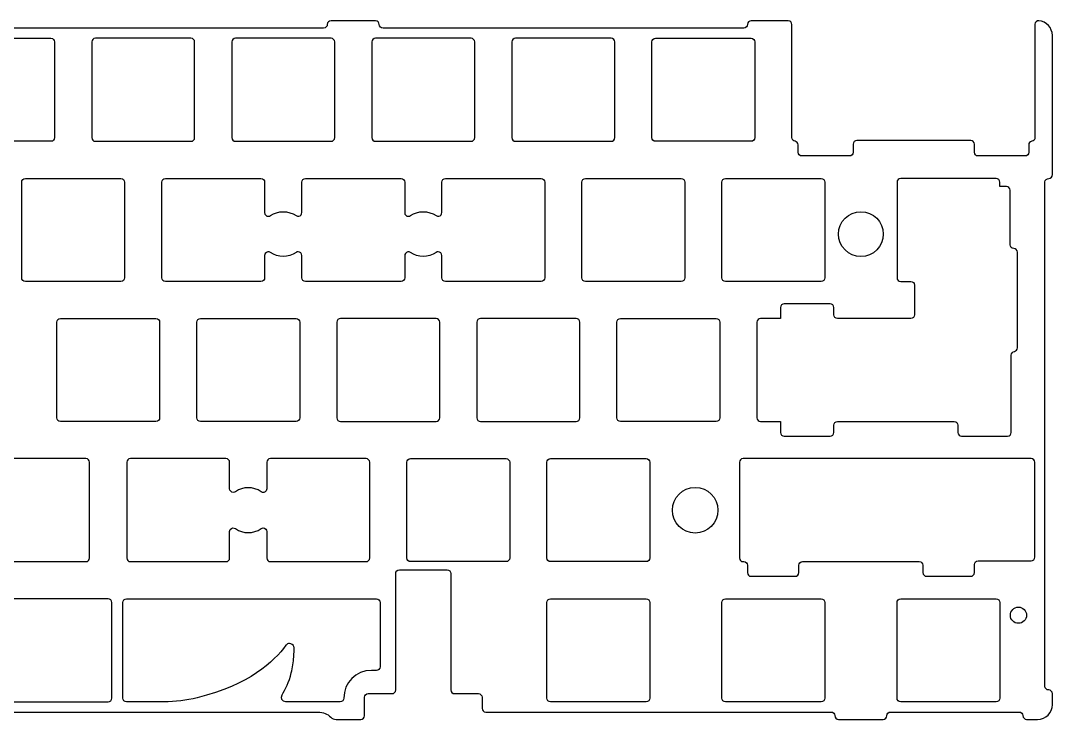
# Model space of a CAD drawing. Header units: millimetres. Extents: x -69 to 217, y -100 to -5.
# Drawn here: x 76.3 to 216.7, y -100 to -5 of the extents above; entities that cross this region are included whole.
import ezdxf

# ---------------------------------------------------------------- set-up
doc = ezdxf.new("R2010")
doc.units = ezdxf.units.MM
doc.header["$MEASUREMENT"] = 0
doc.layers.add('Layer 1', color=7, linetype='Continuous', lineweight=0)

# ---------------------------------------------------------------- blocks, each defined once
blk = doc.blocks.new('Block_1')
at = {"layer": 'Layer 1', "color": 18, "lineweight": 25, "true_color": 0x000000}
for points, knots in [([(31.1, -83.64), (31.1, -83.64), (27.62, -83.64), (27.62, -83.64), (27.62, -83.64), (23.18, -83.64), (23.18, -83.64), (22.91, -83.64), (22.68, -83.87), (22.68, -84.14), (22.68, -84.14), (22.68, -92.88), (22.68, -92.88), (22.68, -93.16), (22.91, -93.38), (23.18, -93.38), (23.18, -93.38), (23.86, -93.38), (23.86, -93.38), (25.94, -93.38), (27.62, -95.07), (27.62, -97.14), (27.62, -97.14), (27.62, -97.14), (27.62, -97.14), (27.62, -97.42), (27.85, -97.64), (28.12, -97.64), (28.12, -97.64), (35.48, -97.64), (35.48, -97.64), (35.97, -97.64), (36.27, -97.11), (36.01, -96.7), (35.58, -96.01), (35.07, -94.92), (34.77, -93.73), (34.58, -93), (34.47, -92.23), (34.42, -91.58), (34.42, -91.57), (34.42, -91.57), (34.42, -91.56), (34.4, -91.31), (34.38, -91), (34.38, -90.61), (34.38, -90.6), (34.38, -90.59), (34.38, -90.58), (34.38, -90.57), (34.38, -90.56), (34.38, -90.55), (34.38, -90.49), (34.38, -90.43), (34.38, -90.39), (34.38, -90.38), (34.38, -90.37), (34.38, -90.37), (34.38, -90.36), (34.38, -90.34), (34.38, -90.33), (34.38, -90.32), (34.38, -90.32), (34.38, -90.32), (34.38, -90.31), (34.38, -90.31), (34.38, -90.31), (34.38, -90.3), (34.38, -90.29), (34.38, -90.29), (34.38, -90.28), (34.38, -90.27), (34.39, -90.27), (34.39, -90.26), (34.39, -90.26), (34.39, -90.26), (34.39, -90.23), (34.39, -90.21), (34.4, -90.18), (34.46, -89.93), (34.74, -89.71), (35.02, -89.71), (35.2, -89.72), (35.37, -89.8), (35.47, -89.93), (35.48, -89.94), (35.49, -89.95), (35.5, -89.97), (37.13, -92.2), (40.43, -95.34), (47.57, -97.1), (49.04, -97.47), (50.55, -97.64), (52.06, -97.64), (52.06, -97.64), (57.18, -97.64), (57.18, -97.64), (57.45, -97.64), (57.68, -97.42), (57.68, -97.14), (57.68, -97.14), (57.68, -84.14), (57.68, -84.14), (57.68, -83.87), (57.45, -83.64), (57.18, -83.64), (57.18, -83.64), (31.1, -83.64), (31.1, -83.64)], [0, 0, 0, 0, 1, 1, 1, 2, 2, 2, 3, 3, 3, 4, 4, 4, 5, 5, 5, 6, 6, 6, 7, 7, 7, 8, 8, 8, 9, 9, 9, 10, 10, 10, 11, 11, 11, 12, 12, 12, 13, 13, 13, 14, 14, 14, 15, 15, 15, 16, 16, 16, 17, 17, 17, 18, 18, 18, 19, 19, 19, 20, 20, 20, 21, 21, 21, 22, 22, 22, 23, 23, 23, 24, 24, 24, 25, 25, 25, 26, 26, 26, 27, 27, 27, 28, 28, 28, 29, 29, 29, 30, 30, 30, 31, 31, 31, 32, 32, 32, 33, 33, 33, 34, 34, 34, 35, 35, 35, 36, 36, 36, 36]), ([(59.68, -83.64), (59.68, -83.64), (88.24, -83.64), (88.24, -83.64), (88.51, -83.64), (88.74, -83.87), (88.74, -84.14), (88.74, -84.14), (88.74, -97.14), (88.74, -97.14), (88.74, -97.42), (88.51, -97.64), (88.24, -97.64), (88.24, -97.64), (60.03, -97.64), (60.03, -97.64), (59.56, -97.64), (59.18, -97.26), (59.18, -96.8), (59.18, -96.8), (59.18, -84.14), (59.18, -84.14), (59.18, -83.87), (59.4, -83.64), (59.68, -83.64)], [0, 0, 0, 0, 1, 1, 1, 2, 2, 2, 3, 3, 3, 4, 4, 4, 5, 5, 5, 6, 6, 6, 7, 7, 7, 8, 8, 8, 8]), ([(125.23, -84.14), (125.23, -83.87), (125.01, -83.64), (124.73, -83.64), (124.73, -83.64), (120.3, -83.64), (120.3, -83.64), (120.3, -83.64), (116.82, -83.64), (116.82, -83.64), (116.82, -83.64), (90.74, -83.64), (90.74, -83.64), (90.46, -83.64), (90.24, -83.87), (90.24, -84.14), (90.24, -84.14), (90.24, -97.14), (90.24, -97.14), (90.24, -97.42), (90.46, -97.64), (90.74, -97.64), (90.74, -97.64), (95.86, -97.64), (95.86, -97.64), (97.37, -97.64), (98.88, -97.47), (100.35, -97.1), (107.49, -95.34), (110.78, -92.2), (112.41, -89.97), (112.42, -89.95), (112.43, -89.94), (112.44, -89.93), (112.55, -89.8), (112.71, -89.72), (112.89, -89.71), (113.18, -89.71), (113.46, -89.93), (113.52, -90.18), (113.52, -90.21), (113.53, -90.23), (113.53, -90.26), (113.53, -90.26), (113.53, -90.26), (113.53, -90.27), (113.53, -90.27), (113.53, -90.28), (113.53, -90.29), (113.53, -90.29), (113.53, -90.3), (113.53, -90.31), (113.53, -90.31), (113.53, -90.31), (113.53, -90.32), (113.53, -90.32), (113.53, -90.32), (113.53, -90.33), (113.53, -90.34), (113.53, -90.36), (113.54, -90.37), (113.54, -90.37), (113.54, -90.38), (113.54, -90.39), (113.54, -90.43), (113.54, -90.49), (113.54, -90.55), (113.54, -90.56), (113.54, -90.57), (113.54, -90.58), (113.54, -90.59), (113.54, -90.6), (113.54, -90.61), (113.53, -91), (113.52, -91.31), (113.5, -91.56), (113.5, -91.57), (113.5, -91.57), (113.5, -91.58), (113.45, -92.23), (113.34, -93), (113.15, -93.73), (112.85, -94.92), (112.34, -96.01), (111.9, -96.7), (111.64, -97.11), (111.95, -97.64), (112.43, -97.64), (112.43, -97.64), (119.8, -97.64), (119.8, -97.64), (120.07, -97.64), (120.3, -97.42), (120.3, -97.14), (120.3, -97.14), (120.3, -97.14), (120.3, -97.14), (120.3, -95.07), (121.98, -93.38), (124.05, -93.38), (124.05, -93.38), (124.73, -93.38), (124.73, -93.38), (125.01, -93.38), (125.23, -93.16), (125.23, -92.88), (125.23, -92.88), (125.23, -84.14), (125.23, -84.14)], [0, 0, 0, 0, 1, 1, 1, 2, 2, 2, 3, 3, 3, 4, 4, 4, 5, 5, 5, 6, 6, 6, 7, 7, 7, 8, 8, 8, 9, 9, 9, 10, 10, 10, 11, 11, 11, 12, 12, 12, 13, 13, 13, 14, 14, 14, 15, 15, 15, 16, 16, 16, 17, 17, 17, 18, 18, 18, 19, 19, 19, 20, 20, 20, 21, 21, 21, 22, 22, 22, 23, 23, 23, 24, 24, 24, 25, 25, 25, 26, 26, 26, 27, 27, 27, 28, 28, 28, 29, 29, 29, 30, 30, 30, 31, 31, 31, 32, 32, 32, 33, 33, 33, 34, 34, 34, 35, 35, 35, 36, 36, 36, 36])]:
    blk.add_open_spline(points, degree=3, knots=knots, dxfattribs=at)
blk = doc.blocks.new('Block_0')
at = {"layer": 'Layer 1', "color": 18, "lineweight": 25, "true_color": 0x000000}
for centre, radius in [((190.64, -34.06), 3.05), ((168.09, -71.6), 3.1), ((212.07, -85.88), 1.1)]:
    blk.add_circle(centre, radius, dxfattribs=at)
for points, knots in [([(181.26, -7.44), (181.26, -7.44), (181.26, -5.55), (181.26, -5.55), (181.26, -5.28), (181.03, -5.05), (180.76, -5.05), (180.76, -5.05), (175.72, -5.05), (175.72, -5.05), (175.44, -5.05), (175.19, -5.27), (175.2, -5.54), (175.21, -5.82), (174.98, -6.05), (174.7, -6.05), (174.7, -6.05), (125.64, -6.05), (125.64, -6.05), (125.36, -6.05), (125.11, -5.84), (125.12, -5.57), (125.13, -5.28), (124.9, -5.05), (124.62, -5.05), (124.62, -5.05), (118.57, -5.05), (118.57, -5.05), (118.29, -5.05), (118.04, -5.27), (118.05, -5.54), (118.06, -5.82), (117.83, -6.05), (117.55, -6.05), (117.55, -6.05), (30.39, -6.05), (30.39, -6.05), (30.11, -6.05), (29.86, -5.84), (29.87, -5.57), (29.88, -5.28), (29.65, -5.05), (29.37, -5.05), (29.37, -5.05), (23.32, -5.05), (23.32, -5.05), (23.04, -5.05), (22.79, -5.27), (22.8, -5.54), (22.8, -5.82), (22.58, -6.05), (22.3, -6.05), (22.3, -6.05), (-26.76, -6.05), (-26.76, -6.05), (-27.04, -6.05), (-27.29, -5.84), (-27.28, -5.57), (-27.27, -5.28), (-27.5, -5.05), (-27.78, -5.05), (-27.78, -5.05), (-33.83, -5.05), (-33.83, -5.05), (-34.11, -5.05), (-34.36, -5.27), (-34.35, -5.54), (-34.35, -5.82), (-34.57, -6.05), (-34.85, -6.05), (-34.85, -6.05), (-64.25, -6.05), (-64.25, -6.05), (-64.52, -6.05), (-64.77, -5.84), (-64.77, -5.57), (-64.76, -5.28), (-64.99, -5.05), (-65.27, -5.05), (-65.27, -5.05), (-66.77, -5.05), (-66.77, -5.05), (-67.87, -5.05), (-68.77, -5.95), (-68.77, -7.05), (-68.77, -7.05), (-68.77, -8.53), (-68.77, -8.53), (-68.77, -8.81), (-68.55, -9.06), (-68.28, -9.05), (-68, -9.05), (-67.77, -9.27), (-67.77, -9.55), (-67.77, -9.55), (-67.77, -95.52), (-67.77, -95.52), (-67.77, -95.79), (-67.98, -96.04), (-68.25, -96.04), (-68.54, -96.03), (-68.77, -96.26), (-68.77, -96.54), (-68.77, -96.54), (-68.77, -98.04), (-68.77, -98.04), (-68.77, -99.14), (-67.87, -100.04), (-66.77, -100.04), (-66.77, -100.04), (-65.29, -100.04), (-65.29, -100.04), (-65.01, -100.04), (-64.76, -99.82), (-64.77, -99.55), (-64.77, -99.27), (-64.55, -99.04), (-64.27, -99.04), (-64.27, -99.04), (-46.78, -99.04), (-46.78, -99.04), (-46.5, -99.04), (-46.25, -99.25), (-46.26, -99.52), (-46.27, -99.8), (-46.04, -100.04), (-45.76, -100.04), (-45.76, -100.04), (-39.71, -100.04), (-39.71, -100.04), (-39.43, -100.04), (-39.18, -99.82), (-39.19, -99.55), (-39.19, -99.27), (-38.97, -99.04), (-38.69, -99.04), (-38.69, -99.04), (8.31, -99.04), (8.31, -99.04), (8.58, -99.04), (8.81, -98.81), (8.81, -98.54), (8.81, -98.54), (8.81, -97.04), (8.81, -97.04), (8.81, -96.76), (9.03, -96.54), (9.31, -96.54), (9.31, -96.54), (12.56, -96.54), (12.56, -96.54), (12.83, -96.54), (13.06, -96.31), (13.06, -96.04), (13.06, -96.04), (13.06, -80.21), (13.06, -80.21), (13.06, -79.94), (13.28, -79.71), (13.56, -79.71), (13.56, -79.71), (20.06, -79.71), (20.06, -79.71), (20.33, -79.71), (20.56, -79.94), (20.56, -80.21), (20.56, -80.21), (20.56, -96.04), (20.56, -96.04), (20.56, -96.31), (20.78, -96.54), (21.06, -96.54), (21.06, -96.54), (24.31, -96.54), (24.31, -96.54), (24.58, -96.54), (24.81, -96.76), (24.81, -97.04), (24.81, -97.04), (24.81, -99.54), (24.81, -99.54), (24.81, -99.81), (25.03, -100.04), (25.31, -100.04), (25.31, -100.04), (28.68, -100.04), (28.68, -100.04), (28.94, -100.04), (29.2, -99.93), (29.39, -99.74), (29.39, -99.74), (29.39, -99.74), (29.39, -99.74), (29.84, -99.29), (30.45, -99.04), (31.09, -99.04), (31.09, -99.04), (116.82, -99.04), (116.82, -99.04), (117.46, -99.04), (118.08, -99.29), (118.53, -99.74), (118.53, -99.74), (118.53, -99.74), (118.53, -99.74), (118.72, -99.93), (118.97, -100.04), (119.24, -100.04), (119.24, -100.04), (122.61, -100.04), (122.61, -100.04), (122.88, -100.04), (123.11, -99.81), (123.11, -99.54), (123.11, -99.54), (123.11, -97.04), (123.11, -97.04), (123.11, -96.76), (123.33, -96.54), (123.61, -96.54), (123.61, -96.54), (126.86, -96.54), (126.86, -96.54), (127.13, -96.54), (127.36, -96.31), (127.36, -96.04), (127.36, -96.04), (127.36, -80.21), (127.36, -80.21), (127.36, -79.94), (127.58, -79.71), (127.86, -79.71), (127.86, -79.71), (134.36, -79.71), (134.36, -79.71), (134.63, -79.71), (134.86, -79.94), (134.86, -80.21), (134.86, -80.21), (134.86, -96.04), (134.86, -96.04), (134.86, -96.31), (135.08, -96.54), (135.36, -96.54), (135.36, -96.54), (138.61, -96.54), (138.61, -96.54), (138.88, -96.54), (139.11, -96.76), (139.11, -97.04), (139.11, -97.04), (139.11, -98.54), (139.11, -98.54), (139.11, -98.81), (139.33, -99.04), (139.61, -99.04), (139.61, -99.04), (186.58, -99.04), (186.58, -99.04), (186.86, -99.04), (187.11, -99.25), (187.1, -99.52), (187.1, -99.8), (187.32, -100.04), (187.6, -100.04), (187.6, -100.04), (193.66, -100.04), (193.66, -100.04), (193.93, -100.04), (194.18, -99.82), (194.17, -99.55), (194.17, -99.27), (194.39, -99.04), (194.67, -99.04), (194.67, -99.04), (212.16, -99.04), (212.16, -99.04), (212.44, -99.04), (212.69, -99.25), (212.68, -99.52), (212.68, -99.8), (212.9, -100.04), (213.18, -100.04), (213.18, -100.04), (214.68, -100.04), (214.68, -100.04), (215.79, -100.04), (216.68, -99.14), (216.68, -98.04), (216.68, -98.04), (216.68, -96.56), (216.68, -96.56), (216.68, -96.28), (216.47, -96.03), (216.2, -96.04), (215.91, -96.04), (215.68, -95.82), (215.68, -95.54), (215.68, -95.54), (215.68, -26.97), (215.68, -26.97), (215.68, -26.69), (215.92, -26.49), (216.21, -26.49), (216.48, -26.5), (216.68, -26.25), (216.68, -25.97), (216.68, -25.97), (216.68, -7.05), (216.68, -7.05), (216.68, -6.01), (215.89, -5.15), (214.85, -5.06), (214.57, -5.04), (214.33, -5.24), (214.31, -5.52), (214.31, -5.53), (214.31, -5.54), (214.31, -5.56), (214.31, -5.56), (214.31, -7.44), (214.31, -7.44)], [0, 0, 0, 0, 1, 1, 1, 2, 2, 2, 3, 3, 3, 4, 4, 4, 5, 5, 5, 6, 6, 6, 7, 7, 7, 8, 8, 8, 9, 9, 9, 10, 10, 10, 11, 11, 11, 12, 12, 12, 13, 13, 13, 14, 14, 14, 15, 15, 15, 16, 16, 16, 17, 17, 17, 18, 18, 18, 19, 19, 19, 20, 20, 20, 21, 21, 21, 22, 22, 22, 23, 23, 23, 24, 24, 24, 25, 25, 25, 26, 26, 26, 27, 27, 27, 28, 28, 28, 29, 29, 29, 30, 30, 30, 31, 31, 31, 32, 32, 32, 33, 33, 33, 34, 34, 34, 35, 35, 35, 36, 36, 36, 37, 37, 37, 38, 38, 38, 39, 39, 39, 40, 40, 40, 41, 41, 41, 42, 42, 42, 43, 43, 43, 44, 44, 44, 45, 45, 45, 46, 46, 46, 47, 47, 47, 48, 48, 48, 49, 49, 49, 50, 50, 50, 51, 51, 51, 52, 52, 52, 53, 53, 53, 54, 54, 54, 55, 55, 55, 56, 56, 56, 57, 57, 57, 58, 58, 58, 59, 59, 59, 60, 60, 60, 61, 61, 61, 62, 62, 62, 63, 63, 63, 64, 64, 64, 65, 65, 65, 66, 66, 66, 67, 67, 67, 68, 68, 68, 69, 69, 69, 70, 70, 70, 71, 71, 71, 72, 72, 72, 73, 73, 73, 74, 74, 74, 75, 75, 75, 76, 76, 76, 77, 77, 77, 78, 78, 78, 79, 79, 79, 80, 80, 80, 81, 81, 81, 82, 82, 82, 83, 83, 83, 84, 84, 84, 85, 85, 85, 86, 86, 86, 87, 87, 87, 88, 88, 88, 89, 89, 89, 90, 90, 90, 91, 91, 91, 92, 92, 92, 93, 93, 93, 94, 94, 94, 95, 95, 95, 96, 96, 96, 97, 97, 97, 98, 98, 98, 99, 99, 99, 100, 100, 100, 101, 101, 101, 102, 102, 102, 103, 103, 103, 104, 104, 104, 105, 105, 105, 106, 106, 106, 107, 107, 107, 107]), ([(67.46, -7.44), (67.18, -7.44), (66.96, -7.67), (66.96, -7.94), (66.96, -7.94), (66.96, -20.94), (66.96, -20.94), (66.96, -21.22), (67.18, -21.44), (67.46, -21.44), (67.46, -21.44), (80.46, -21.44), (80.46, -21.44), (80.73, -21.44), (80.96, -21.22), (80.96, -20.94), (80.96, -20.94), (80.96, -7.94), (80.96, -7.94), (80.96, -7.67), (80.73, -7.44), (80.46, -7.44), (80.46, -7.44), (67.46, -7.44), (67.46, -7.44)], [0, 0, 0, 0, 1, 1, 1, 2, 2, 2, 3, 3, 3, 4, 4, 4, 5, 5, 5, 6, 6, 6, 7, 7, 7, 8, 8, 8, 8]), ([(86.51, -7.44), (86.51, -7.44), (99.51, -7.44), (99.51, -7.44), (99.78, -7.44), (100.01, -7.67), (100.01, -7.94), (100.01, -7.94), (100.01, -20.94), (100.01, -20.94), (100.01, -21.22), (99.78, -21.44), (99.51, -21.44), (99.51, -21.44), (86.51, -21.44), (86.51, -21.44), (86.23, -21.44), (86.01, -21.22), (86.01, -20.94), (86.01, -20.94), (86.01, -7.94), (86.01, -7.94), (86.01, -7.67), (86.23, -7.44), (86.51, -7.44)], [0, 0, 0, 0, 1, 1, 1, 2, 2, 2, 3, 3, 3, 4, 4, 4, 5, 5, 5, 6, 6, 6, 7, 7, 7, 8, 8, 8, 8]), ([(105.56, -7.44), (105.56, -7.44), (118.56, -7.44), (118.56, -7.44), (118.83, -7.44), (119.06, -7.67), (119.06, -7.94), (119.06, -7.94), (119.06, -20.94), (119.06, -20.94), (119.06, -21.22), (118.83, -21.44), (118.56, -21.44), (118.56, -21.44), (105.56, -21.44), (105.56, -21.44), (105.28, -21.44), (105.06, -21.22), (105.06, -20.94), (105.06, -20.94), (105.06, -7.94), (105.06, -7.94), (105.06, -7.67), (105.28, -7.44), (105.56, -7.44)], [0, 0, 0, 0, 1, 1, 1, 2, 2, 2, 3, 3, 3, 4, 4, 4, 5, 5, 5, 6, 6, 6, 7, 7, 7, 8, 8, 8, 8]), ([(124.61, -7.44), (124.61, -7.44), (137.61, -7.44), (137.61, -7.44), (137.88, -7.44), (138.11, -7.67), (138.11, -7.94), (138.11, -7.94), (138.11, -20.94), (138.11, -20.94), (138.11, -21.22), (137.88, -21.44), (137.61, -21.44), (137.61, -21.44), (124.61, -21.44), (124.61, -21.44), (124.33, -21.44), (124.11, -21.22), (124.11, -20.94), (124.11, -20.94), (124.11, -7.94), (124.11, -7.94), (124.11, -7.67), (124.33, -7.44), (124.61, -7.44)], [0, 0, 0, 0, 1, 1, 1, 2, 2, 2, 3, 3, 3, 4, 4, 4, 5, 5, 5, 6, 6, 6, 7, 7, 7, 8, 8, 8, 8]), ([(156.66, -21.44), (156.66, -21.44), (143.66, -21.44), (143.66, -21.44), (143.38, -21.44), (143.16, -21.22), (143.16, -20.94), (143.16, -20.94), (143.16, -7.94), (143.16, -7.94), (143.16, -7.67), (143.38, -7.44), (143.66, -7.44), (143.66, -7.44), (156.66, -7.44), (156.66, -7.44), (156.93, -7.44), (157.16, -7.67), (157.16, -7.94), (157.16, -7.94), (157.16, -20.94), (157.16, -20.94), (157.16, -21.22), (156.93, -21.44), (156.66, -21.44)], [0, 0, 0, 0, 1, 1, 1, 2, 2, 2, 3, 3, 3, 4, 4, 4, 5, 5, 5, 6, 6, 6, 7, 7, 7, 8, 8, 8, 8]), ([(176.21, -7.94), (176.21, -7.67), (175.98, -7.44), (175.71, -7.44), (175.71, -7.44), (162.71, -7.44), (162.71, -7.44), (162.43, -7.44), (162.21, -7.67), (162.21, -7.94), (162.21, -7.94), (162.21, -20.94), (162.21, -20.94), (162.21, -21.22), (162.43, -21.44), (162.71, -21.44), (162.71, -21.44), (175.71, -21.44), (175.71, -21.44), (175.98, -21.44), (176.21, -21.22), (176.21, -20.94), (176.21, -20.94), (176.21, -7.94), (176.21, -7.94)], [0, 0, 0, 0, 1, 1, 1, 2, 2, 2, 3, 3, 3, 4, 4, 4, 5, 5, 5, 6, 6, 6, 7, 7, 7, 8, 8, 8, 8]), ([(214.31, -7.44), (214.31, -7.44), (214.31, -20.94), (214.31, -20.94), (214.31, -21.19), (214.13, -21.4), (213.89, -21.44), (213.65, -21.48), (213.47, -21.69), (213.47, -21.93), (213.47, -21.93), (213.47, -22.94), (213.47, -22.94), (213.47, -23.22), (213.25, -23.44), (212.97, -23.44), (212.97, -23.44), (206.58, -23.44), (206.58, -23.44), (206.3, -23.44), (206.08, -23.22), (206.08, -22.94), (206.08, -22.94), (206.08, -21.84), (206.08, -21.84), (206.08, -21.57), (205.85, -21.34), (205.58, -21.34), (205.58, -21.34), (190.1, -21.34), (190.1, -21.34), (189.82, -21.34), (189.6, -21.57), (189.6, -21.84), (189.6, -21.84), (189.6, -22.94), (189.6, -22.94), (189.6, -23.22), (189.37, -23.44), (189.1, -23.44), (189.1, -23.44), (182.6, -23.44), (182.6, -23.44), (182.32, -23.44), (182.1, -23.22), (182.1, -22.94), (182.1, -22.94), (182.1, -21.93), (182.1, -21.93), (182.1, -21.69), (181.92, -21.48), (181.68, -21.44), (181.44, -21.4), (181.26, -21.19), (181.26, -20.94), (181.26, -20.94), (181.26, -7.44), (181.26, -7.44)], [0, 0, 0, 0, 1, 1, 1, 2, 2, 2, 3, 3, 3, 4, 4, 4, 5, 5, 5, 6, 6, 6, 7, 7, 7, 8, 8, 8, 9, 9, 9, 10, 10, 10, 11, 11, 11, 12, 12, 12, 13, 13, 13, 14, 14, 14, 15, 15, 15, 16, 16, 16, 17, 17, 17, 18, 18, 18, 19, 19, 19, 19]), ([(90.48, -39.99), (90.48, -39.99), (90.48, -26.99), (90.48, -26.99), (90.48, -26.72), (90.26, -26.49), (89.98, -26.49), (89.98, -26.49), (76.98, -26.49), (76.98, -26.49), (76.71, -26.49), (76.48, -26.72), (76.48, -26.99), (76.48, -26.99), (76.48, -39.99), (76.48, -39.99), (76.48, -40.27), (76.71, -40.49), (76.98, -40.49), (76.98, -40.49), (89.98, -40.49), (89.98, -40.49), (90.26, -40.49), (90.48, -40.27), (90.48, -39.99)], [0, 0, 0, 0, 1, 1, 1, 2, 2, 2, 3, 3, 3, 4, 4, 4, 5, 5, 5, 6, 6, 6, 7, 7, 7, 8, 8, 8, 8]), ([(147.13, -26.49), (147.13, -26.49), (134.13, -26.49), (134.13, -26.49), (133.86, -26.49), (133.63, -26.72), (133.63, -26.99), (133.63, -26.99), (133.63, -31.14), (133.63, -31.14), (133.63, -31.24), (133.6, -31.34), (133.54, -31.43), (133.39, -31.65), (133.07, -31.71), (132.85, -31.55), (131.8, -30.83), (130.41, -30.83), (129.37, -31.55), (129.28, -31.61), (129.19, -31.64), (129.08, -31.64), (128.81, -31.64), (128.58, -31.42), (128.58, -31.14), (128.58, -31.14), (128.58, -26.99), (128.58, -26.99), (128.58, -26.72), (128.36, -26.49), (128.08, -26.49), (128.08, -26.49), (115.08, -26.49), (115.08, -26.49), (114.81, -26.49), (114.58, -26.72), (114.58, -26.99), (114.58, -26.99), (114.58, -31.14), (114.58, -31.14), (114.58, -31.24), (114.55, -31.34), (114.49, -31.43), (114.34, -31.65), (114.03, -31.71), (113.8, -31.55), (112.75, -30.83), (111.36, -30.83), (110.32, -31.55), (110.23, -31.61), (110.14, -31.64), (110.03, -31.64), (109.76, -31.64), (109.53, -31.42), (109.53, -31.14), (109.53, -31.14), (109.53, -26.99), (109.53, -26.99), (109.53, -26.72), (109.31, -26.49), (109.03, -26.49), (109.03, -26.49), (96.03, -26.49), (96.03, -26.49), (95.76, -26.49), (95.53, -26.72), (95.53, -26.99), (95.53, -26.99), (95.53, -39.99), (95.53, -39.99), (95.53, -40.27), (95.76, -40.49), (96.03, -40.49), (96.03, -40.49), (109.03, -40.49), (109.03, -40.49), (109.31, -40.49), (109.53, -40.27), (109.53, -39.99), (109.53, -39.99), (109.53, -36.97), (109.53, -36.97), (109.53, -36.87), (109.56, -36.77), (109.62, -36.69), (109.78, -36.46), (110.09, -36.4), (110.32, -36.56), (111.36, -37.29), (112.75, -37.29), (113.8, -36.56), (113.88, -36.5), (113.98, -36.47), (114.08, -36.47), (114.36, -36.47), (114.58, -36.7), (114.58, -36.97), (114.58, -36.97), (114.58, -39.99), (114.58, -39.99), (114.58, -40.27), (114.81, -40.49), (115.08, -40.49), (115.08, -40.49), (128.08, -40.49), (128.08, -40.49), (128.36, -40.49), (128.58, -40.27), (128.58, -39.99), (128.58, -39.99), (128.58, -36.97), (128.58, -36.97), (128.58, -36.87), (128.61, -36.77), (128.67, -36.69), (128.83, -36.46), (129.14, -36.4), (129.37, -36.56), (130.41, -37.29), (131.8, -37.29), (132.85, -36.56), (132.93, -36.5), (133.03, -36.47), (133.13, -36.47), (133.41, -36.47), (133.63, -36.7), (133.63, -36.97), (133.63, -36.97), (133.63, -39.99), (133.63, -39.99), (133.63, -40.27), (133.86, -40.49), (134.13, -40.49), (134.13, -40.49), (147.13, -40.49), (147.13, -40.49), (147.41, -40.49), (147.63, -40.27), (147.63, -39.99), (147.63, -39.99), (147.63, -26.99), (147.63, -26.99), (147.63, -26.72), (147.41, -26.49), (147.13, -26.49)], [0, 0, 0, 0, 1, 1, 1, 2, 2, 2, 3, 3, 3, 4, 4, 4, 5, 5, 5, 6, 6, 6, 7, 7, 7, 8, 8, 8, 9, 9, 9, 10, 10, 10, 11, 11, 11, 12, 12, 12, 13, 13, 13, 14, 14, 14, 15, 15, 15, 16, 16, 16, 17, 17, 17, 18, 18, 18, 19, 19, 19, 20, 20, 20, 21, 21, 21, 22, 22, 22, 23, 23, 23, 24, 24, 24, 25, 25, 25, 26, 26, 26, 27, 27, 27, 28, 28, 28, 29, 29, 29, 30, 30, 30, 31, 31, 31, 32, 32, 32, 33, 33, 33, 34, 34, 34, 35, 35, 35, 36, 36, 36, 37, 37, 37, 38, 38, 38, 39, 39, 39, 40, 40, 40, 41, 41, 41, 42, 42, 42, 43, 43, 43, 44, 44, 44, 45, 45, 45, 46, 46, 46, 47, 47, 47, 48, 48, 48, 48]), ([(166.18, -40.49), (166.46, -40.49), (166.68, -40.27), (166.68, -39.99), (166.68, -39.99), (166.68, -26.99), (166.68, -26.99), (166.68, -26.72), (166.46, -26.49), (166.18, -26.49), (166.18, -26.49), (153.18, -26.49), (153.18, -26.49), (152.91, -26.49), (152.68, -26.72), (152.68, -26.99), (152.68, -26.99), (152.68, -39.99), (152.68, -39.99), (152.68, -40.27), (152.91, -40.49), (153.18, -40.49), (153.18, -40.49), (166.18, -40.49), (166.18, -40.49)], [0, 0, 0, 0, 1, 1, 1, 2, 2, 2, 3, 3, 3, 4, 4, 4, 5, 5, 5, 6, 6, 6, 7, 7, 7, 8, 8, 8, 8]), ([(185.23, -40.49), (185.51, -40.49), (185.73, -40.27), (185.73, -39.99), (185.73, -39.99), (185.73, -26.99), (185.73, -26.99), (185.73, -26.72), (185.51, -26.49), (185.23, -26.49), (185.23, -26.49), (172.23, -26.49), (172.23, -26.49), (171.96, -26.49), (171.73, -26.72), (171.73, -26.99), (171.73, -26.99), (171.73, -39.99), (171.73, -39.99), (171.73, -40.27), (171.96, -40.49), (172.23, -40.49), (172.23, -40.49), (185.23, -40.49), (185.23, -40.49)], [0, 0, 0, 0, 1, 1, 1, 2, 2, 2, 3, 3, 3, 4, 4, 4, 5, 5, 5, 6, 6, 6, 7, 7, 7, 8, 8, 8, 8]), ([(196.05, -26.49), (196.05, -26.49), (209.05, -26.49), (209.05, -26.49), (209.32, -26.49), (209.55, -26.72), (209.55, -26.99), (209.55, -26.99), (209.55, -27.58), (209.55, -27.58), (209.55, -27.58), (210.43, -27.58), (210.43, -27.58), (210.7, -27.58), (210.93, -27.8), (210.93, -28.08), (210.93, -28.08), (210.93, -35.52), (210.93, -35.52), (210.93, -35.8), (211.15, -36.02), (211.43, -36.02), (211.7, -36.02), (211.93, -36.24), (211.93, -36.52), (211.93, -36.52), (211.93, -49.52), (211.93, -49.52), (211.93, -49.76), (211.75, -49.97), (211.51, -50.01), (211.27, -50.05), (211.09, -50.26), (211.09, -50.51), (211.09, -50.51), (211.09, -61.04), (211.09, -61.04), (211.09, -61.32), (210.87, -61.54), (210.59, -61.54), (210.59, -61.54), (204.34, -61.54), (204.34, -61.54), (204.06, -61.54), (203.84, -61.32), (203.84, -61.04), (203.84, -61.04), (203.84, -60.04), (203.84, -60.04), (203.84, -59.77), (203.62, -59.54), (203.34, -59.54), (203.34, -59.54), (190, -59.54), (190, -59.54), (190, -59.54), (190, -59.54), (190, -59.54), (190, -59.54), (187.46, -59.54), (187.46, -59.54), (187.18, -59.55), (186.96, -59.77), (186.96, -60.04), (186.96, -60.04), (186.96, -61.04), (186.96, -61.04), (186.96, -61.32), (186.74, -61.54), (186.46, -61.54), (186.46, -61.54), (180.21, -61.54), (180.21, -61.54), (179.94, -61.54), (179.71, -61.32), (179.71, -61.04), (179.71, -61.04), (179.71, -59.54), (179.71, -59.54), (179.71, -59.54), (177, -59.54), (177, -59.54), (176.72, -59.54), (176.5, -59.32), (176.5, -59.04), (176.5, -59.04), (176.5, -46.04), (176.5, -46.04), (176.5, -45.77), (176.72, -45.54), (177, -45.54), (177, -45.54), (179.71, -45.54), (179.71, -45.54), (179.71, -45.54), (179.71, -44.04), (179.71, -44.04), (179.71, -43.77), (179.94, -43.54), (180.21, -43.54), (180.21, -43.54), (186.46, -43.54), (186.46, -43.54), (186.74, -43.54), (186.96, -43.77), (186.96, -44.04), (186.96, -44.04), (186.96, -45.04), (186.96, -45.04), (186.96, -45.32), (187.19, -45.54), (187.46, -45.54), (187.46, -45.54), (197.43, -45.54), (197.43, -45.54), (197.7, -45.54), (197.93, -45.32), (197.93, -45.04), (197.93, -45.04), (197.93, -40.99), (197.93, -40.99), (197.93, -40.72), (197.7, -40.49), (197.43, -40.49), (197.43, -40.49), (196.05, -40.49), (196.05, -40.49), (195.77, -40.49), (195.55, -40.27), (195.55, -39.99), (195.55, -39.99), (195.55, -26.99), (195.55, -26.99), (195.55, -26.72), (195.77, -26.49), (196.05, -26.49)], [0, 0, 0, 0, 1, 1, 1, 2, 2, 2, 3, 3, 3, 4, 4, 4, 5, 5, 5, 6, 6, 6, 7, 7, 7, 8, 8, 8, 9, 9, 9, 10, 10, 10, 11, 11, 11, 12, 12, 12, 13, 13, 13, 14, 14, 14, 15, 15, 15, 16, 16, 16, 17, 17, 17, 18, 18, 18, 19, 19, 19, 20, 20, 20, 21, 21, 21, 22, 22, 22, 23, 23, 23, 24, 24, 24, 25, 25, 25, 26, 26, 26, 27, 27, 27, 28, 28, 28, 29, 29, 29, 30, 30, 30, 31, 31, 31, 32, 32, 32, 33, 33, 33, 34, 34, 34, 35, 35, 35, 36, 36, 36, 37, 37, 37, 38, 38, 38, 39, 39, 39, 40, 40, 40, 41, 41, 41, 42, 42, 42, 43, 43, 43, 44, 44, 44, 45, 45, 45, 45]), ([(94.75, -59.54), (95.02, -59.54), (95.25, -59.32), (95.25, -59.04), (95.25, -59.04), (95.25, -46.04), (95.25, -46.04), (95.25, -45.77), (95.02, -45.54), (94.75, -45.54), (94.75, -45.54), (81.75, -45.54), (81.75, -45.54), (81.47, -45.54), (81.25, -45.77), (81.25, -46.04), (81.25, -46.04), (81.25, -59.04), (81.25, -59.04), (81.25, -59.32), (81.47, -59.54), (81.75, -59.54), (81.75, -59.54), (94.75, -59.54), (94.75, -59.54)], [0, 0, 0, 0, 1, 1, 1, 2, 2, 2, 3, 3, 3, 4, 4, 4, 5, 5, 5, 6, 6, 6, 7, 7, 7, 8, 8, 8, 8]), ([(100.8, -59.54), (100.8, -59.54), (113.8, -59.54), (113.8, -59.54), (114.07, -59.54), (114.3, -59.32), (114.3, -59.04), (114.3, -59.04), (114.3, -46.04), (114.3, -46.04), (114.3, -45.77), (114.07, -45.54), (113.8, -45.54), (113.8, -45.54), (100.8, -45.54), (100.8, -45.54), (100.52, -45.54), (100.3, -45.77), (100.3, -46.04), (100.3, -46.04), (100.3, -59.04), (100.3, -59.04), (100.3, -59.32), (100.52, -59.54), (100.8, -59.54)], [0, 0, 0, 0, 1, 1, 1, 2, 2, 2, 3, 3, 3, 4, 4, 4, 5, 5, 5, 6, 6, 6, 7, 7, 7, 8, 8, 8, 8]), ([(119.85, -45.54), (119.85, -45.54), (132.85, -45.54), (132.85, -45.54), (133.12, -45.54), (133.35, -45.77), (133.35, -46.04), (133.35, -46.04), (133.35, -59.04), (133.35, -59.04), (133.35, -59.32), (133.12, -59.54), (132.85, -59.54), (132.85, -59.54), (119.85, -59.54), (119.85, -59.54), (119.57, -59.54), (119.35, -59.32), (119.35, -59.04), (119.35, -59.04), (119.35, -46.04), (119.35, -46.04), (119.35, -45.77), (119.57, -45.54), (119.85, -45.54)], [0, 0, 0, 0, 1, 1, 1, 2, 2, 2, 3, 3, 3, 4, 4, 4, 5, 5, 5, 6, 6, 6, 7, 7, 7, 8, 8, 8, 8]), ([(151.9, -59.54), (151.9, -59.54), (138.9, -59.54), (138.9, -59.54), (138.62, -59.54), (138.4, -59.32), (138.4, -59.04), (138.4, -59.04), (138.4, -46.04), (138.4, -46.04), (138.4, -45.77), (138.62, -45.54), (138.9, -45.54), (138.9, -45.54), (151.9, -45.54), (151.9, -45.54), (152.17, -45.54), (152.4, -45.77), (152.4, -46.04), (152.4, -46.04), (152.4, -59.04), (152.4, -59.04), (152.4, -59.32), (152.17, -59.54), (151.9, -59.54)], [0, 0, 0, 0, 1, 1, 1, 2, 2, 2, 3, 3, 3, 4, 4, 4, 5, 5, 5, 6, 6, 6, 7, 7, 7, 8, 8, 8, 8]), ([(170.95, -59.54), (171.22, -59.54), (171.45, -59.32), (171.45, -59.04), (171.45, -59.04), (171.45, -46.04), (171.45, -46.04), (171.45, -45.77), (171.22, -45.54), (170.95, -45.54), (170.95, -45.54), (157.95, -45.54), (157.95, -45.54), (157.67, -45.54), (157.45, -45.77), (157.45, -46.04), (157.45, -46.04), (157.45, -59.04), (157.45, -59.04), (157.45, -59.32), (157.67, -59.54), (157.95, -59.54), (157.95, -59.54), (170.95, -59.54), (170.95, -59.54)], [0, 0, 0, 0, 1, 1, 1, 2, 2, 2, 3, 3, 3, 4, 4, 4, 5, 5, 5, 6, 6, 6, 7, 7, 7, 8, 8, 8, 8]), ([(71.72, -78.09), (71.72, -78.09), (71.72, -65.09), (71.72, -65.09), (71.72, -64.82), (71.94, -64.59), (72.22, -64.59), (72.22, -64.59), (85.22, -64.59), (85.22, -64.59), (85.5, -64.59), (85.72, -64.82), (85.72, -65.09), (85.72, -65.09), (85.72, -78.09), (85.72, -78.09), (85.72, -78.37), (85.5, -78.59), (85.22, -78.59), (85.22, -78.59), (72.22, -78.59), (72.22, -78.59), (71.94, -78.59), (71.72, -78.37), (71.72, -78.09)], [0, 0, 0, 0, 1, 1, 1, 2, 2, 2, 3, 3, 3, 4, 4, 4, 5, 5, 5, 6, 6, 6, 7, 7, 7, 8, 8, 8, 8]), ([(105.56, -74.1), (105.33, -73.94), (105.02, -74), (104.86, -74.22), (104.8, -74.31), (104.77, -74.41), (104.77, -74.51), (104.77, -74.51), (104.77, -78.09), (104.77, -78.09), (104.77, -78.37), (104.55, -78.59), (104.27, -78.59), (104.27, -78.59), (91.27, -78.59), (91.27, -78.59), (90.99, -78.59), (90.77, -78.37), (90.77, -78.09), (90.77, -78.09), (90.77, -65.09), (90.77, -65.09), (90.77, -64.82), (90.99, -64.59), (91.27, -64.59), (91.27, -64.59), (104.27, -64.59), (104.27, -64.59), (104.55, -64.59), (104.77, -64.82), (104.77, -65.09), (104.77, -65.09), (104.77, -68.68), (104.77, -68.68), (104.77, -68.95), (104.99, -69.18), (105.27, -69.18), (105.37, -69.18), (105.47, -69.15), (105.56, -69.09), (106.6, -68.36), (107.99, -68.36), (109.04, -69.09), (109.26, -69.25), (109.57, -69.19), (109.73, -68.96), (109.79, -68.88), (109.82, -68.78), (109.82, -68.68), (109.82, -68.68), (109.82, -65.09), (109.82, -65.09), (109.82, -64.82), (110.04, -64.59), (110.32, -64.59), (110.32, -64.59), (123.32, -64.59), (123.32, -64.59), (123.6, -64.59), (123.82, -64.82), (123.82, -65.09), (123.82, -65.09), (123.82, -78.09), (123.82, -78.09), (123.82, -78.37), (123.6, -78.59), (123.32, -78.59), (123.32, -78.59), (110.32, -78.59), (110.32, -78.59), (110.04, -78.59), (109.82, -78.37), (109.82, -78.09), (109.82, -78.09), (109.82, -74.51), (109.82, -74.51), (109.82, -74.23), (109.6, -74.01), (109.32, -74.01), (109.22, -74.01), (109.12, -74.04), (109.04, -74.1), (107.99, -74.83), (106.6, -74.83), (105.56, -74.1)], [0, 0, 0, 0, 1, 1, 1, 2, 2, 2, 3, 3, 3, 4, 4, 4, 5, 5, 5, 6, 6, 6, 7, 7, 7, 8, 8, 8, 9, 9, 9, 10, 10, 10, 11, 11, 11, 12, 12, 12, 13, 13, 13, 14, 14, 14, 15, 15, 15, 16, 16, 16, 17, 17, 17, 18, 18, 18, 19, 19, 19, 20, 20, 20, 21, 21, 21, 22, 22, 22, 23, 23, 23, 24, 24, 24, 25, 25, 25, 26, 26, 26, 27, 27, 27, 28, 28, 28, 28]), ([(128.87, -65.09), (128.87, -65.09), (128.87, -78.09), (128.87, -78.09), (128.87, -78.37), (129.09, -78.59), (129.37, -78.59), (129.37, -78.59), (142.37, -78.59), (142.37, -78.59), (142.65, -78.59), (142.87, -78.37), (142.87, -78.09), (142.87, -78.09), (142.87, -65.09), (142.87, -65.09), (142.87, -64.82), (142.65, -64.59), (142.37, -64.59), (142.37, -64.59), (129.37, -64.59), (129.37, -64.59), (129.09, -64.59), (128.87, -64.82), (128.87, -65.09)], [0, 0, 0, 0, 1, 1, 1, 2, 2, 2, 3, 3, 3, 4, 4, 4, 5, 5, 5, 6, 6, 6, 7, 7, 7, 8, 8, 8, 8]), ([(148.42, -78.59), (148.42, -78.59), (161.42, -78.59), (161.42, -78.59), (161.7, -78.59), (161.92, -78.37), (161.92, -78.09), (161.92, -78.09), (161.92, -65.09), (161.92, -65.09), (161.92, -64.82), (161.7, -64.59), (161.42, -64.59), (161.42, -64.59), (148.42, -64.59), (148.42, -64.59), (148.14, -64.59), (147.92, -64.82), (147.92, -65.09), (147.92, -65.09), (147.92, -78.09), (147.92, -78.09), (147.92, -78.37), (148.14, -78.59), (148.42, -78.59)], [0, 0, 0, 0, 1, 1, 1, 2, 2, 2, 3, 3, 3, 4, 4, 4, 5, 5, 5, 6, 6, 6, 7, 7, 7, 8, 8, 8, 8]), ([(198.58, -78.59), (198.58, -78.59), (182.7, -78.59), (182.7, -78.59), (182.43, -78.59), (182.2, -78.82), (182.2, -79.09), (182.2, -79.09), (182.2, -80.09), (182.2, -80.09), (182.2, -80.37), (181.98, -80.59), (181.7, -80.59), (181.7, -80.59), (175.7, -80.59), (175.7, -80.59), (175.43, -80.59), (175.2, -80.37), (175.2, -80.09), (175.2, -80.09), (175.2, -79.09), (175.2, -79.09), (175.2, -78.82), (174.98, -78.59), (174.7, -78.59), (174.7, -78.59), (174.61, -78.59), (174.61, -78.59), (174.34, -78.59), (174.11, -78.37), (174.11, -78.09), (174.11, -78.09), (174.11, -65.09), (174.11, -65.09), (174.11, -64.82), (174.34, -64.59), (174.61, -64.59), (174.61, -64.59), (213.81, -64.59), (213.81, -64.59), (214.08, -64.59), (214.31, -64.82), (214.31, -65.09), (214.31, -65.09), (214.31, -77.99), (214.31, -77.99), (214.31, -78.27), (214.08, -78.49), (213.81, -78.49), (213.81, -78.49), (206.58, -78.49), (206.58, -78.49), (206.3, -78.49), (206.08, -78.72), (206.08, -78.99), (206.08, -78.99), (206.08, -80.09), (206.08, -80.09), (206.08, -80.37), (205.85, -80.59), (205.58, -80.59), (205.58, -80.59), (199.58, -80.59), (199.58, -80.59), (199.3, -80.59), (199.08, -80.37), (199.08, -80.09), (199.08, -80.09), (199.08, -79.09), (199.08, -79.09), (199.08, -78.82), (198.85, -78.59), (198.58, -78.59)], [0, 0, 0, 0, 1, 1, 1, 2, 2, 2, 3, 3, 3, 4, 4, 4, 5, 5, 5, 6, 6, 6, 7, 7, 7, 8, 8, 8, 9, 9, 9, 10, 10, 10, 11, 11, 11, 12, 12, 12, 13, 13, 13, 14, 14, 14, 15, 15, 15, 16, 16, 16, 17, 17, 17, 18, 18, 18, 19, 19, 19, 20, 20, 20, 21, 21, 21, 22, 22, 22, 23, 23, 23, 24, 24, 24, 24]), ([(148.42, -83.64), (148.14, -83.64), (147.92, -83.87), (147.92, -84.14), (147.92, -84.14), (147.92, -84.14), (147.92, -84.14), (147.92, -84.14), (147.92, -97.14), (147.92, -97.14), (147.92, -97.42), (148.14, -97.64), (148.42, -97.64), (148.42, -97.64), (148.42, -97.64), (148.42, -97.64), (148.42, -97.64), (161.42, -97.64), (161.42, -97.64), (161.7, -97.64), (161.92, -97.42), (161.92, -97.14), (161.92, -97.14), (161.92, -84.14), (161.92, -84.14), (161.92, -83.87), (161.7, -83.64), (161.42, -83.64), (161.42, -83.64), (148.42, -83.64), (148.42, -83.64)], [0, 0, 0, 0, 1, 1, 1, 2, 2, 2, 3, 3, 3, 4, 4, 4, 5, 5, 5, 6, 6, 6, 7, 7, 7, 8, 8, 8, 9, 9, 9, 10, 10, 10, 10]), ([(185.23, -83.64), (185.23, -83.64), (172.23, -83.64), (172.23, -83.64), (171.96, -83.64), (171.73, -83.87), (171.73, -84.14), (171.73, -84.14), (171.73, -97.14), (171.73, -97.14), (171.73, -97.42), (171.96, -97.64), (172.23, -97.64), (172.23, -97.64), (185.23, -97.64), (185.23, -97.64), (185.51, -97.64), (185.73, -97.42), (185.73, -97.14), (185.73, -97.14), (185.73, -84.14), (185.73, -84.14), (185.73, -83.87), (185.51, -83.64), (185.23, -83.64)], [0, 0, 0, 0, 1, 1, 1, 2, 2, 2, 3, 3, 3, 4, 4, 4, 5, 5, 5, 6, 6, 6, 7, 7, 7, 8, 8, 8, 8]), ([(209.55, -97.14), (209.55, -97.14), (209.55, -84.14), (209.55, -84.14), (209.55, -83.87), (209.32, -83.64), (209.05, -83.64), (209.05, -83.64), (196.05, -83.64), (196.05, -83.64), (195.77, -83.64), (195.55, -83.87), (195.55, -84.14), (195.55, -84.14), (195.55, -97.14), (195.55, -97.14), (195.55, -97.42), (195.77, -97.64), (196.05, -97.64), (196.05, -97.64), (209.05, -97.64), (209.05, -97.64), (209.32, -97.64), (209.55, -97.42), (209.55, -97.14)], [0, 0, 0, 0, 1, 1, 1, 2, 2, 2, 3, 3, 3, 4, 4, 4, 5, 5, 5, 6, 6, 6, 7, 7, 7, 8, 8, 8, 8])]:
    blk.add_open_spline(points, degree=3, knots=knots, dxfattribs=at)
at = {"layer": 'Layer 1'}
blk.add_blockref('Block_1', (0, 0), dxfattribs=at)

msp = doc.modelspace()

# ---------------------------------------------------------------- block references
at = {"layer": 'Layer 1'}
msp.add_blockref('Block_0', (0, 0), dxfattribs=at)

doc.saveas('drawing.dxf')
